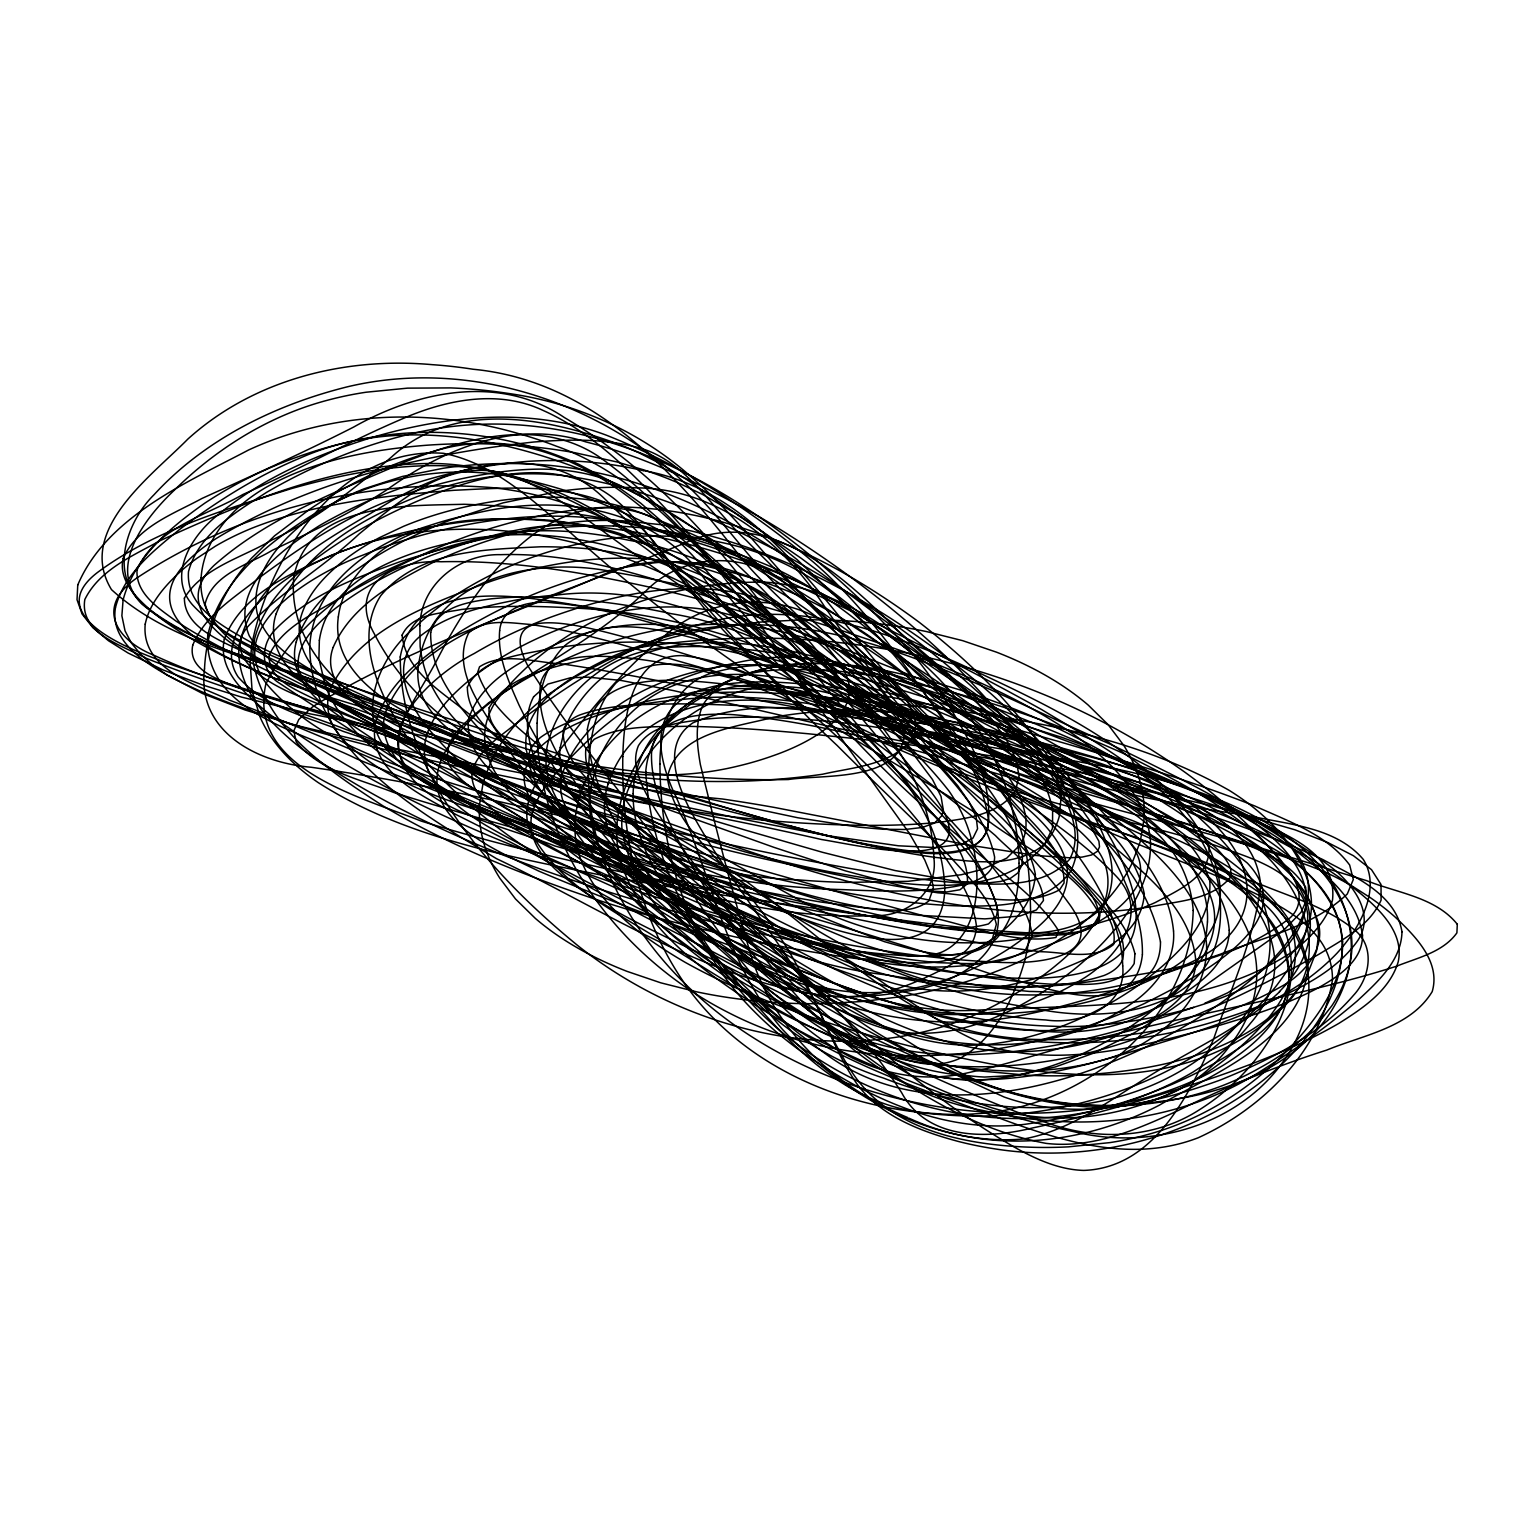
<?xml version="1.0" encoding="UTF-8"?>
<svg xmlns="http://www.w3.org/2000/svg" width="1534" height="1534" viewBox="0 0 1534 1534"><rect width="100%" height="100%" fill="white"/><g stroke="black" fill="none" stroke-linecap="round" stroke-linejoin="round"><path stroke-width="1.5" d="M1288.963 982.182C1284.61 1019.324 1253.834 1046.246 1223.864 1064.864A268.527 155.03 0 0 1 1191.745 1081.528C1148.908 1100.319 1102.352 1109.216 1055.852 1112.246A310.175 179.075 0 0 1 1009.199 1113.166C848.034 1109.887 676.398 1027.627 609.056 874.533A741.018 427.833 0 0 1 588.557 781.439C588.155 747.269 592.431 709.571 615.997 682.956C666.446 639.007 739.829 683.378 792.273 701.134C898.886 751.238 1007.167 797.872 1120.031 832.214C1176.29 853 1240.354 873.69 1274.639 926.689A262.64 151.636 0 0 1 1284.073 946.21L1288.157 961.492L1289.289 977.024M1294.485 1043.139C1253.585 1121.066 1156.463 1152.379 1073.877 1131.67C983.62 1112.744 896.815 1078.785 814.094 1038.422A805.695 465.166 0 0 1 763.184 1009.986C706.503 973.764 645.047 931.272 621.711 865.08A327.106 188.855 0 0 1 616.687 835.915C615.843 785.792 645.622 739.1 684.241 709.168C728.477 672.697 790.01 682.898 838.599 703.953C935.318 747.02 1034.395 784.238 1133.645 821.016C1201.16 849.414 1285.895 884.159 1306.009 962.489A328.64 189.737 0 0 1 1294.428 1043.139M1279.739 991.635C1241.466 1028.451 1191.573 1049.16 1147.259 1077.347C1108.123 1101.354 1069.965 1130.596 1023.734 1138.957C932.193 1146.953 843.221 1094.241 782.378 1029.295C723.262 961.454 710.53 868.915 672.717 789.722C603.782 630.512 853.057 691.029 926.919 703.953A436.749 252.151 0 0 1 968.683 715.879C1046.552 741.497 1117.519 783.951 1185.916 828.398C1234.391 865.061 1297.496 902.874 1308.214 967.705C1300.295 1040.071 1214.353 1072.995 1159.416 1105.132C1082.64 1145.054 988.951 1155.006 908.972 1118.19M550.668 692.908L576.631 675.995L605.911 661.02A336.598 194.319 0 0 1 721.555 627.023L759.752 622.133L798.696 619.947M1204.65 1003.351L1227.679 992.824L1257.822 973.879A252.611 145.845 0 0 0 1281.657 952.077C1361.809 866.288 1225.244 801.477 1162.389 769.838A2519.672 1454.731 0 0 0 1108.488 743.376C962.681 680.387 802.876 581.098 639.62 645.891A297.654 171.846 0 0 0 606.755 659.006C571.568 676.532 521.292 702.994 526.124 749.301C532.145 776.549 553.256 797.22 572.412 816.03C635.728 872.501 714.825 906.057 788.744 945.884C854.419 980.59 923.545 1011.731 997.829 1021.606A294.01 169.737 0 0 0 1054.203 1026.284C1142.101 1030.944 1380.696 984.579 1292.069 848.686A327.01 188.797 0 0 0 1274.16 826.462A313.991 181.28 0 0 0 1229.156 790.336C1099.59 716.819 946.19 709.36 801.208 695.017C749.091 690.722 696.014 689.936 644.759 701.843A274.759 158.635 0 0 0 608.365 711.853C559.584 726.138 485.818 765.965 548.098 817.756C597.781 861.552 648.671 904.101 699.696 946.382C766.06 998.653 842.204 1045.076 928.07 1053.321C1018.844 1060.684 1108.392 1035.718 1193.72 1007.397M611.088 538.396C560.965 544.628 512.356 561.502 468.79 587.004A385.648 222.641 0 0 0 415.158 627.138C373.088 661.039 350.155 730.203 404.094 764.852C446.432 797.565 497.131 816.548 545.356 838.676C656.015 889.586 760.634 960.418 884.639 974.684A567.561 327.682 0 0 0 943.448 982.393C996.697 986.151 1052.401 992.21 1104.096 975.471A45.809 26.442 0 0 0 1122.773 959.153C1128.545 928.262 1100.415 904.14 1083.541 881.762C1046.572 840.613 1007.339 801.419 973.707 757.355C932.672 705.678 895.779 649.994 846.557 605.451C797.335 560.178 730.989 537.073 664.586 536.133A217.809 125.75 0 0 0 611.069 538.338M613.389 525.989C540.754 524.206 468.56 539.661 399.722 561.808C355.677 577.839 309.331 594.885 275.852 629.055C260.972 643.34 260.013 668.191 276.657 681.345C382.234 751.392 489.499 821.572 605.029 874.322A765.293 441.83 0 0 0 705.372 910.544C798.294 937.351 893.938 956.717 990.676 961.895C1028.413 964.675 1113.128 962.393 1068.354 902.721C1021.299 837.775 957.35 787.345 908.665 723.645C856.509 659.773 809.684 584.435 731.104 550.246A201.088 116.105 0 0 0 658.776 529.978M643.34 470.574C748.63 488.924 810.508 582.613 873.517 658.815C915.74 707.212 963.755 750.03 1008.49 796.012C1029.391 821.956 1064.615 846.595 1064.059 882.951L1059.591 889.835C1022.43 909.144 977.657 895.472 938.003 892.807C883.335 884.85 829.223 873.594 775.379 861.322C622.612 827.766 473.028 776.971 336.004 700.808C304.921 682.898 269.102 667.232 249.256 635.805C229.026 586.582 283.579 548.252 319.513 525.587C383.251 488.56 455.675 466.739 529.134 461.274A238.364 137.619 0 0 1 643.283 470.65M788.591 825.465C832.444 837.027 876.566 848.973 921.876 852.981C945.155 854.668 979.574 855.071 987.8 827.574C994.914 773.596 960.38 724.451 933.19 680.732A834.477 481.772 0 0 0 909.221 649.841C787.786 516.574 611.261 392.09 421.831 431.438C367.182 443 314.834 464.323 266.609 492.337C235.795 512.203 198.557 533.813 188.49 571.664C185.652 609.42 227.377 628.537 254.855 644.548C315.103 674.596 378.86 696.877 441.869 720.328A2183.476 1260.622 0 0 0 513.238 744.776L612.334 775.571L773.059 821.208M523.688 753.271C592.949 773.539 667.424 783.49 738.372 765.984A236.715 136.679 0 0 0 772.925 755.783C808.744 743.415 872.769 711.776 840.594 664.74C811.965 622.842 769.109 593.37 737.796 553.563C670.473 467.218 589.133 380.202 473.086 369.253A279.61 161.434 0 0 0 432.281 364.67C345.131 356.808 253.551 379.512 187.762 439.165C151.502 476.115 75.626 530.706 111.483 589.612C176.678 649.093 271.192 660.119 350.231 694.193C436.27 724.355 521.713 758.87 612.162 773.539A383.327 221.318 0 0 0 666.983 779.771C718.89 783.165 771.199 781.726 822.684 774.21C854.285 766.904 896.642 765.063 914.82 734.057C919.863 706.752 894.648 686.139 878.33 667.865C856.298 646.044 832.521 626.064 810.834 603.897C770.164 562.863 735.917 515.673 692.141 477.707C640.982 431.725 575.768 402.828 507.773 393.356A296.426 171.137 0 0 0 450.593 387.91L407.584 388.14L366.089 392.225A225.364 130.102 0 0 0 328.276 400.029C269.907 415.215 217.195 448.024 174.397 490.113C145.692 517.265 105.673 567.772 142.298 604.358C192.996 646.773 260.569 659.275 320.779 682.879C385.974 705.851 450.459 730.951 516.594 751.161M627.444 835.915C713.885 865.924 803.241 887.783 893.881 900.324C925.405 904.331 957.197 907.131 988.97 905.75C1019.113 904.619 1052.266 897.179 1070.713 871.235C1088.891 833.096 1068.297 791.429 1048.988 758.103C1014.741 705.199 968.97 660.943 919.422 622.44C832.866 558.108 729.935 508.789 620.369 506.949C584.473 507.064 548.769 512.778 514.101 521.79A394.66 227.857 0 0 0 484.84 530.285C434.908 546.123 388.198 570.38 342.753 596.112C316.771 612.833 282.965 625.469 269.236 655.076C267.645 682.304 302.121 691.451 321.105 702.764C414.563 744.22 506.086 790.221 601.731 826.558M907.764 1117.577C835.378 1087.376 772.848 1029.391 750.203 952.748C731.814 890.545 715.803 827.574 700.367 764.584C696.954 744.91 694.634 723.626 703.013 704.854C729.532 662.4 790.221 669.61 833.346 670.646C933.727 681.115 1031.097 711.987 1122.888 753.194C1192.992 789.358 1275.732 827.478 1307.62 904.887A229.563 132.538 0 0 1 1279.433 991.539M836.03 1003.926C794.842 970.83 760.883 929.93 720.942 895.415C686.101 864.869 649.208 836.701 614.731 805.733C594.598 784.43 563.17 763.587 563.112 731.334A40.057 23.125 0 0 1 579.737 714.997C610.839 703.818 644.587 704.547 677.184 703.838C762.36 704.489 847.343 712.754 931.617 724.7C1059.246 746.77 1194.2 771.468 1300.199 850.871C1333.18 877.295 1359.565 920.055 1349.939 963.505A303.579 175.279 0 0 1 1331.8 1005.825L1318.109 1023.351A286.359 165.327 0 0 1 1298.723 1041.816L1289.787 1048.796A296.484 171.175 0 0 1 1259.356 1068.105C1162.369 1123.31 1042.353 1113.358 943.87 1067.702A517.418 298.727 0 0 1 836.164 1003.869M1123.713 745.313L1108.085 724.604L1088.258 705.122A336.598 194.319 0 0 0 996.467 652.161L962.758 640.694L926.881 631.663A336.598 194.319 0 0 0 798.696 619.966M613.389 526.009A227.876 131.56 0 0 1 658.795 529.939M1123.693 745.313A336.598 194.319 0 0 1 1144 819.309L1140.222 841.802L1131.785 863.853A336.598 194.319 0 0 1 1072.86 930.62L1046.917 947.533L1017.636 962.508A336.598 194.319 0 0 1 901.992 996.506L863.795 1001.395L824.851 1003.581A336.598 194.319 0 0 1 696.666 991.846L660.809 982.834L627.08 971.386A336.598 194.319 0 0 1 535.328 918.387L515.462 898.924L499.835 878.215A336.598 194.319 0 0 1 479.567 804.219L483.325 781.726L491.762 759.675A336.598 194.319 0 0 1 550.687 692.908M633.12 793.596C632.66 842.089 662.113 883.661 688.344 922.011C717.26 963.851 747.729 1005.652 788.112 1037.252C891.12 1119.916 1039.4 1144.172 1160.701 1088.546A292.706 168.989 0 0 0 1193.203 1071.959L1212.493 1059.323A293.205 169.277 0 0 0 1250.363 1023.408C1316.498 947.418 1233.93 870.852 1172.302 829.031A2059.683 1189.157 0 0 0 1142.581 807.651L1069.179 759.618A1304.667 753.252 0 0 0 1011.539 726.809C921.282 673.541 804.276 634.06 706.58 692.448A235.814 136.143 0 0 0 683.359 707.078L676.532 712.332A219.573 126.766 0 0 0 660.751 727.174C644.146 745.179 633.6 768.975 633.12 793.596M1342.576 941.703C1343.535 985.365 1314.427 1022.238 1285.665 1052.094C1248.235 1090.501 1201.141 1119.686 1149.369 1134.067A217.713 125.692 0 0 1 1109.983 1142.6L1068.373 1146.857A259.399 149.757 0 0 1 1025.556 1147.029C961.76 1144.287 888.934 1128.966 851.658 1071.652C822.742 1027.147 807.344 975.145 776.242 931.809A914.705 528.099 0 0 0 753.443 900.88C724.662 860.612 675.094 829.606 667.367 777.796C675.976 732.159 736.761 727.193 773.385 717.279A278.651 160.878 0 0 1 809.779 712.37C924.12 700.674 1033.935 742.916 1140.587 777.891C1188.505 795.379 1235.752 816.414 1276.978 846.845C1307.639 870.162 1339.93 900.822 1342.576 941.703M201.107 577.762C197.483 621.04 237.291 649.668 272.458 665.123C318.688 686.58 367.7 701.115 414.736 720.635C511.57 766.041 616.15 789.051 722.188 798.965A1036.198 598.241 0 0 1 774.804 807.517L966.305 844.64L1034.702 855.378L1069.14 857.774L1082.045 857.103L1091.614 854.975L1097.539 851.255L1099.514 846.826L1098.919 841.265L1090.981 827.171L1065.478 800.096L928.243 684.298L797.124 559.642L762.954 532.24L734.403 512.701L703.051 494.715L680.444 483.9A329.177 190.043 0 0 0 643.34 469.749L616.706 461.887L574.675 452.683A355.313 205.134 0 0 0 425.858 445.301C370.691 449.75 314.355 460.008 265.67 487.582A204.827 118.252 0 0 0 239.515 506.412C219.055 524.724 202.967 549.805 201.107 577.762M528.482 756.358C530.975 799.214 575.442 823.24 603.955 849.472C639.275 876.623 674.5 904.025 707.021 934.532C759.598 983.658 814.707 1032.861 882.05 1060.608C959.958 1095.18 1047.434 1076.868 1125.668 1053.551C1199.626 1030.139 1281.254 1011.328 1336.9 953.323A316.675 182.834 0 0 0 1352.835 933.017C1366.679 912.097 1378.011 882.817 1363.304 859.443C1335.711 826.903 1288.522 824.659 1249.616 815.858C1168.333 804.104 1087.644 787.402 1010.158 759.752C905.578 722.648 795.916 687.846 683.435 699.312A355.6 205.307 0 0 0 646.926 703.454C610.628 709.705 572.163 715.592 541.176 736.914A65.674 37.909 0 0 0 528.501 756.358M659.927 764.009C660.368 853.671 688.977 946.42 753.597 1010.791A539.316 311.364 0 0 0 803.471 1053.072C867.611 1098.056 944.982 1134.393 1025.345 1124.249C1109.044 1111.977 1194.411 1084.845 1261.408 1031.768C1339.374 963.966 1231.246 869.931 1180.106 831.524C1103.483 774.689 1017.751 730.721 928.128 698.353C858.407 676.398 781.746 651.317 709.053 673.886C672.122 687.251 659.869 728.458 659.927 764.009M1247.161 889.835C1247.391 947.993 1177.729 971.003 1131.44 982.911C1051.94 1002.22 966.152 999.228 890.219 967.398C803.164 932.116 732.178 868.225 648.633 826.404C547.734 779.636 428.657 739.887 374.449 634.06C345.706 583.284 397.574 559.335 441.159 561.751C516.536 559.968 591.299 573.908 664.51 590.475A772.081 445.761 0 0 1 721.306 605.585C815.072 633.465 903.986 674.883 995.815 708.171C1057.712 732.543 1120.242 757.144 1176.29 793.5C1209.386 816.05 1245.282 846.71 1247.161 889.835M489.154 707.768C487.198 725.294 503.325 737.413 515.347 747.307C537.859 763.874 562.671 776.952 587.33 789.952C646.466 819.942 705.947 850.162 758.697 890.755C816.318 934.072 869.471 984.675 934.187 1017.617C961.741 1031.404 992.824 1036.409 1023.236 1039.055C1112.227 1042.698 1205.59 1030.004 1283.785 985.116C1306.412 972.038 1327.677 945.443 1316.747 918.291C1307.812 892.079 1288.464 871.159 1271.513 849.97A791.333 456.864 0 0 0 1184.919 772.235C1017.406 652.909 798.6 611.05 598.202 655.363C561.08 667.213 510.4 670.857 489.154 707.768M1052.65 808.495L1052.497 828.379L1044.654 844.16C1013.801 869.567 970.945 861.207 934.379 857.295C892.098 851.121 850.411 841.61 808.936 831.543C707.864 805.964 606.735 780.365 507.275 749.014A1708.627 986.458 0 0 1 435.886 724.949C378.706 704.029 321.469 682.783 266.513 656.475C244.136 643.11 211.462 632.181 205.115 603.859C212.593 574.023 248.508 564.665 272.055 550.438C311.076 531.934 350.27 513.487 386.606 489.998C443.671 448.829 515.482 418.897 585.969 441.945C647.616 457.19 704.835 486.22 759.905 517.15C831.677 559.718 898.905 610.129 958.424 668.69C996.774 709.494 1038.767 752.542 1052.65 808.495M1150.04 836.394C1153.645 872.578 1135.141 906.095 1112.188 932.576A479.317 276.734 0 0 1 1075.507 968.318C1024.329 1009.276 958.616 1043.695 891.158 1030.445C795.034 1005.326 733.866 919.748 659.428 860.363C608.212 813.94 545.567 784.449 484.917 752.849C454.122 735.783 416.174 711.086 417.881 671.144C425.934 575.192 540.294 555.193 617.32 572.757C716.627 589.535 813.212 619.928 908.07 653.177C966.19 675.133 1023.849 699.964 1075.161 735.457C1109.293 760.289 1143.501 792.618 1150.04 836.394M204.521 668.901C196.62 731.871 257.444 762.782 311.095 767.249C432.435 784.583 552.163 811.486 670.128 844.659C755.303 867.937 839.942 893.152 925.175 916.22C968.031 924.465 1011.846 944.695 1055.967 937.466L1058.537 930.678C1033.571 891.101 990.274 866.748 956.852 834.745C867.65 762.36 794.228 673.541 720.002 586.506C650.531 503.746 550.399 415.292 433.508 451.399C398.552 460.794 365.38 475.981 334.086 494.044A519.911 300.165 0 0 0 309.485 509.403L274.567 535.807L251.94 557.801A392.627 226.687 0 0 0 233.82 580.868C216.352 606.831 205.92 637.588 204.521 668.901M467.371 687.079C467.429 721.268 503.056 740.999 525.663 761.343C560.14 787.479 596.4 811.122 631.452 836.471A1091.096 629.937 0 0 1 693.119 885.597C781.209 967.686 859.922 1070.502 981.376 1104.212C1057.29 1132.054 1144.172 1116.215 1210 1070.579C1254.39 1039.036 1313.392 985.442 1290.286 925.117C1255.272 872.942 1188.409 858.426 1133.358 836.471C1058 811.256 981.664 785.561 914.839 741.459C863.028 708.766 811.275 673.675 751.602 656.916A237.923 137.37 0 0 0 680.54 643.916C637.109 640.387 593.274 641.979 550.188 648.518C521.483 655.421 481.714 656.878 467.371 687.079M1173.529 931.004C1175.792 961.262 1155.294 987.34 1131.517 1003.581A215.604 124.484 0 0 1 1106.647 1018.576C985.71 1079.936 846.423 1022.775 739.292 958.366C681.729 922.643 627.348 882.127 571.204 844.294C528.827 813.039 457.611 762.839 495.271 702.188C556.593 620.388 665.142 580.523 765.255 582.191C838.887 587.139 899.633 634.462 952.729 681.537C1000.724 724.662 1052.861 763.031 1098.881 808.341C1131.766 842.799 1168.601 881.283 1173.529 931.004M1035.373 874.572C1032.133 921.838 981.913 946.056 945.96 967.513C931.291 975.24 916.22 982.297 900.477 987.589C779.061 1027.262 674.672 927.418 584.396 862.396C511.531 806.462 431.131 759.694 343.424 731.45C307.164 716.704 264.922 707.577 238.154 676.954C219.976 649.937 242.449 617.895 262.256 598.989A280.07 161.703 0 0 1 291 576.055C436.02 488.924 625.297 533.391 756.166 627.195C824.755 673.426 890.966 723.166 954.378 776.281C985.001 804.66 1027.703 830.297 1035.373 874.572M1061.26 795.763L1059.208 816.606A194.53 112.308 0 0 1 1053.225 831.677C1009.334 906.249 907.668 885.233 836.912 873.172A773.232 446.413 0 0 1 745.351 851.945C600.638 810.681 466.125 741.478 329.292 680.214C301.028 664.414 267.415 646.926 257.309 613.696C251.077 586.582 266.341 560.121 284.193 540.908A270.214 156.008 0 0 1 309.485 518.55L329.829 505.261A237.406 137.063 0 0 1 364.248 488.752L402.387 476.46L443.23 468.253A261.758 151.137 0 0 1 513.948 463.575C627.31 464.093 734.441 514.561 822.128 583.649C866.116 617.972 909.547 653.158 956.602 683.282C997.158 713.099 1051.921 741.44 1061.26 795.763M1206.587 944.982C1207.91 995.144 1166.549 1035.584 1122.869 1053.436C1048.604 1081.393 966.171 1071.729 890.564 1054.414A359.896 207.78 0 0 1 847.708 1041.682C787.479 1021.28 733.923 986.304 680.329 952.921C627.176 916.584 558.932 889.452 529.288 828.648C520.87 805.158 535.328 782.685 548.712 764.565C582.958 719.791 617.454 674.289 661.518 638.623C707.385 595.518 778.352 590.053 830.162 625.488C880.765 654.385 925.558 692.141 974.78 723.185C1028.068 758.352 1083.004 791.448 1131.996 832.617C1165.859 862.07 1202.848 897.543 1206.587 944.982M309.734 646.773C310.846 751.334 417.881 811.275 496.517 858.676C602.613 908.857 704.259 978.769 822.492 995.585A161.837 93.44 0 0 0 860.152 996.601L878.503 995.298A186.995 107.955 0 0 0 905.808 991.29C954.282 985.327 1019.228 951.138 991.904 892.347C970.696 838.024 926.824 797.028 883.967 759.311C819.865 705.333 756.013 649.917 706.407 581.769C654.884 505.645 557.264 493.488 473.872 513.679A273.934 158.155 0 0 0 428.734 525.779C373.165 542.691 312.84 583.15 309.734 646.773M537.13 723.128C534.982 847.094 621.021 958.29 728.458 1012.613C858.331 1079.437 1015.105 1062.64 1144.479 1003.504C1187.699 981.396 1306.45 925.002 1247.372 863.086C1223.307 843.163 1193.682 831.831 1165.188 819.865C1016.965 763.031 872.904 695.17 722.015 645.507C672.832 633.446 611.491 610.724 566.161 644.51C544.474 664.26 538.204 694.998 537.13 723.128M622.823 756.435C621.347 832.674 637.473 910.947 679.313 975.547C730.472 1055.411 821.994 1100.434 914.187 1111.747A281.374 162.451 0 0 0 972.46 1116.081C1067.319 1116.675 1163.29 1086.014 1237.056 1025.69A451.878 260.895 0 0 0 1276.767 985.288C1292.127 964.713 1307.984 941.071 1307.754 914.341C1301.369 870.545 1249.903 858.081 1214.66 845.176C1151.574 826.097 1086.877 812.924 1023.792 793.826C953.554 773.519 887.304 742.168 822.224 709.283C776.971 688.383 732.523 660.387 681.863 655.612C630.666 654.865 623.82 717.797 622.823 756.435M1160.49 941.934C1160.49 1006.285 1071.096 991.597 1029.276 991.443C942.528 983.236 856.835 962.547 776.223 929.393C702.169 898.617 631.912 858.599 554.944 835.052C483.804 809.703 403.365 795.82 346.128 742.897A174.953 101.014 0 0 1 336.234 731.009C327.854 719.465 325.802 704.24 329.407 690.568C358.131 629.208 429.137 604.415 488.406 582.191C589.67 546.583 711.987 544.512 797.546 617.627C865.406 675.842 943.851 718.756 1018.729 766.827C1079.035 810.642 1144.805 865.368 1160.49 941.934M976.468 926.21C973.074 980.552 892.596 958.251 858.12 958.788C786.348 949.431 715.477 933.727 645.718 914.609A902.606 521.119 0 0 1 597.09 899.806C522.998 874.974 449.75 845.905 382.56 805.618C329.503 771.084 267.319 730.165 253.513 663.896A216.831 125.194 0 0 1 254.606 638.969C266.59 592.354 308.641 562.077 347.048 537.437A545.874 315.16 0 0 1 382.829 517.341C458.704 479.145 569.728 439.012 634.405 518.818C669.438 558.012 695.937 604.243 733.942 641.001C783.414 691.987 840.268 735.227 888.685 787.306A1150.059 663.973 0 0 1 933.803 841.303C951.885 867.113 972.441 894.034 976.468 926.21M1019.036 863.354C1018.959 890.276 1014.933 920.151 995.01 940.054C963.927 966.267 919.345 951.348 884.6 941.723C747.595 890.64 616.419 823.298 473.124 789.837C401.16 767.748 322.044 745.562 269.888 687.731C216.888 628.384 316.062 572.489 363.079 555.059A395.523 228.355 0 0 1 446.739 528.942C514.35 513.391 586.084 510.151 653.12 529.882C727.001 549.498 799.502 576.88 864.141 618.183A579.162 334.374 0 0 1 932.116 672.065C983.467 721.958 1018.212 791.045 1019.036 863.354M587.369 729.283C589.171 794.439 631.356 850.047 666.849 901.724A1065.267 615.038 0 0 0 692.026 932.423C732.562 976.832 776.645 1018.518 825.465 1053.743C912.903 1118.938 1032.842 1096.657 1126.014 1056.101C1194.909 1027.32 1387.158 914.532 1273.086 830.373C1229.424 801.707 1178.937 785.945 1130.117 768.572A984.061 568.136 0 0 0 1078.824 752.676C975.892 724.01 870.775 703.377 765.14 687.615C714.786 686.848 600.446 655.306 587.369 729.283M933.938 858.292C938.156 892.635 906.115 917.044 873.881 915.645C782.896 919.23 692.007 896.335 608.039 862.837C493.43 811.62 395.906 730.011 283.119 675.133C248.566 654.328 163.083 614.635 213.935 565.509C268.891 516.632 339.704 490.592 406.184 461.427C466.048 437.957 539.316 417.574 597.742 455.905C669.361 506.067 720.865 579.43 790.183 632.775C857.353 691.431 930.179 763.395 933.938 858.292M137.005 570.188C135.74 594.042 159.402 608.768 176.237 621.251C209.027 642.804 244.596 659.601 279.744 676.858C418.552 743.587 558.951 807.478 703.492 860.919C757.144 879.902 811.294 898.598 867.573 908.109C887.956 909.739 911.349 914.494 928.856 900.918L933.343 888.071L931.08 875.339L924.791 860.056L909.413 833.384L755.38 618.375L708.44 557.417A1958.918 1130.98 0 0 0 665.814 508.809C629.937 470.67 591.836 432.166 543.304 410.537C498.569 389.272 447.103 399.549 403.5 418.341C348.966 441.543 297.04 470.401 242.89 494.485C206.304 515.577 154.704 528.099 137.005 570.188M1030.637 913.804L1028.777 940.284A525.395 303.349 0 0 1 1024.597 961.185C1013.686 998.442 995.528 1037.904 960.552 1058.057C918.252 1077.673 875.377 1045.421 839.827 1025.287C704.566 932.768 535.845 886.499 425.014 760.596A623.015 359.704 0 0 1 389.042 707.116C371.822 673.694 358.247 629.88 380.796 595.633C418.859 549.728 486.086 549.536 540.85 546.775A305.439 176.352 0 0 1 595.997 549.536L648.057 557.935A219.036 126.459 0 0 1 691.834 571.3C742.955 590.59 783.299 628.365 825.273 661.921C876.969 702.84 937.696 731.45 986.074 776.626C1027.435 810.105 1029.582 865.31 1030.637 913.804M645.737 771.717C654.117 909.451 752.178 1035.565 883.718 1078.153C988.529 1118.765 1118.516 1124.364 1210.326 1050.502A307.701 177.637 0 0 0 1244.534 1015.642C1256.998 998.692 1265.972 978.941 1268.963 958.021A338.515 195.432 0 0 0 1258.283 891.12C1212.569 807.44 1123.137 759.598 1040.148 719.791A620.254 358.112 0 0 0 957.484 689.149C889.682 668.786 815.474 651.336 745.984 674.001C702.073 689.437 649.745 720.251 645.737 771.717M1209.827 881.206C1212.186 926.153 1173.05 958.597 1140.855 983.639C1096.522 1015.029 1045.057 1037.617 990.83 1044.079C889.011 1055.124 807.325 982.374 729.206 928.703A813.519 469.692 0 0 0 687.021 901.934C599.487 851.274 500.947 812.521 433.202 734.23C410.364 709.456 387.776 665.181 418.629 637.492C445.55 614.904 481.177 606.908 514.849 600.254A266.034 153.592 0 0 1 556.804 595.019C651.701 583.284 740.922 625.028 820.767 671.317C898.656 712.064 982.776 738.621 1063.887 771.947C1117.097 797.872 1190.748 818.101 1209.827 881.206M402.1 635.134C406.031 675.593 450.9 696.455 477.86 721.651C531.435 761.458 585.279 800.997 635.651 844.87C730.126 930.735 842.051 1017.291 977.177 1010.197C1083.522 1003.811 1200.489 1012.728 1292.913 951.425A227.588 131.387 0 0 0 1311.551 934.762C1320.812 924.772 1329.153 913.286 1332.528 899.902C1338.07 846.327 1269.96 828.571 1231.975 811.313C1104.787 766.655 968.951 746.674 847.554 685.89C761.823 642.19 668.575 611.625 571.837 607.963C535.098 605.815 498.109 605.374 461.466 609.477C441.044 613.562 412.282 613.466 402.1 635.134M383.327 726.119C389.061 782.608 461.983 796.817 504.264 817.43C602.881 850.296 693.502 902.625 791.87 935.893A589.094 340.107 0 0 0 855.282 954.033A616.246 355.792 0 0 0 907.61 965.212C980.533 978.078 1181.18 1011.941 1126.953 873.191C1086.59 765.849 980.284 709.686 901.57 634.29C846.864 579.315 769.128 504.187 685.487 542.806C640.982 561.041 596.074 578.318 551.128 595.499C491.053 622.152 415.1 644.376 386.53 709.686A184.732 106.651 0 0 0 383.692 721.613L383.327 726.119M590.437 788.84C583.016 844.409 621.692 891.983 661.442 925.692C720.731 974.723 789.684 1010.081 858.695 1043.216C921.263 1071.192 983.198 1101.316 1048.221 1123.271C1097.366 1140.721 1153.894 1138.803 1198.668 1110.233C1256.135 1074.471 1309.384 1002.757 1285.569 932.442C1275.003 908.032 1251.955 893.095 1229.942 880.152C1149.675 835.647 1069.677 790.489 987.014 750.567C880.286 703.703 686.369 608.71 606.256 744.719A345.323 199.362 0 0 0 597.09 763.894L590.437 788.84M944.81 887.879C943.18 989.526 792.944 912.059 745.428 897.754C632.2 851.159 525.088 790.969 411.4 745.428A1120.204 646.734 0 0 0 374.238 731.296C303.828 705.18 230.848 686.676 160.437 660.54C127.725 648.383 42.032 615.076 97.39 572.546C154.359 530.208 224.079 509.902 290.904 488.752C356.943 470.152 427.219 457.631 495.386 471.647C609.113 496.709 695.727 580.446 777.719 657.702C847.075 721.095 940.342 784.277 944.81 887.879M1260.641 885.367C1254.582 938.501 1230.958 988.241 1213.835 1038.422C1189.502 1094.701 1154.067 1168.007 1083.675 1170.423C1060.071 1169.733 1038.134 1160.126 1017.732 1149.024C922.202 1094.643 842.166 1017.809 765.044 940.476C704.509 880.401 638.029 826.884 571.741 773.404C539.335 742.053 492.759 716.992 477.592 672.544L479.528 666.811C503.593 651.279 535.27 662.746 561.904 663.896C618.969 672.276 675.401 684.356 732.044 695.055C864.984 721.632 1000.264 739.311 1130.174 779.253C1181.391 798.198 1255.56 820.805 1260.641 885.367M977.005 880.516C977.081 907.783 968.74 940.687 941.224 952.346C914.59 961.665 886.153 951.905 860.536 943.698C734.518 893.958 616.572 825.829 490.727 775.533A1704.447 984.042 0 0 0 404.631 742.322C322.351 710.357 234.875 692.505 154.531 655.536C114.091 639.39 95.53 605.297 138.079 577.168C241.509 509.211 370.058 477.496 493.334 487.735A225.843 130.39 0 0 1 537.207 495.386C626.812 516.939 702.879 572.374 773.481 629.208C832.751 682.074 899.787 728.171 949.047 791.103A378.802 218.691 0 0 1 962.834 815.244C972.173 835.647 976.89 858.1 977.005 880.516M1362.499 935.126C1362.997 960.476 1338.683 976.238 1319.163 987.359C1285.415 1005.384 1248.657 1016.793 1212.09 1027.512C1141.104 1046.361 1064.903 1067.127 991.923 1047.013C921.551 1021.452 870.123 961.396 798.907 936.507C726.675 901.8 647.693 878.388 583.399 829.127C555.289 808.015 537.322 770.317 550.131 735.879A281.163 162.336 0 0 1 561.118 711.853C574.751 689.399 595.23 671.317 618.931 660.099A110.237 63.642 0 0 1 658.68 648.096C798.083 635.939 931.253 697.587 1061.969 737.375C1135.639 764.565 1209.54 793.711 1275.751 836.529A547.504 316.1 0 0 1 1295.137 850.066C1322.998 872.424 1357.13 897.237 1362.499 935.126M419.875 625.814L420.124 646.313A350.27 202.22 0 0 0 427.66 677.434C466.336 766.482 573.869 783.318 647.06 833.671C711.277 874.84 767.479 929.259 838.81 958.712C911.905 989.756 993.323 991.271 1071.269 984.234C1146.09 973.802 1228.849 966.171 1290.113 917.811C1307.697 901.647 1296.767 876.259 1280.813 863.527C1252.338 838.312 1217.804 821.457 1183.96 804.775C1052.631 748.956 922.893 689.648 793.596 629.323A1167.757 674.212 0 0 0 720.98 601.098C650.013 576.976 576.535 552.298 500.64 554.675C460.2 553.582 420.91 583.86 419.875 625.814M651.547 751.909C650.148 789.799 669.898 824.314 686.868 856.892C716.685 910.314 753.021 960.591 798.274 1002.047C871.159 1062.027 950.831 1125.668 1046.035 1143.367C1091.92 1148.755 1135.889 1130.098 1176.597 1111.268C1225.148 1087.395 1275.08 1066.398 1326.68 1050.119C1363.074 1035.009 1410.225 1027.818 1432.2 991.616C1441.02 961.626 1414.885 935.759 1395.039 916.968A349.349 201.702 0 0 0 1370.303 897.639L1352.336 886.192A296.1 170.945 0 0 0 1323.439 871.35C1226.548 832.387 1122.198 816.069 1023.811 781.362C928.281 754.383 832.713 723.089 733.29 714.671C704.336 712.946 655.478 714.23 651.547 751.909M468.445 719.695C465.109 759.771 505.779 783.797 533.659 804.679C579.699 835.627 628.978 861.724 673.043 895.626C763.357 967.264 844.199 1067.817 968.318 1075.717L974.358 1076.35A116.776 67.419 0 0 0 984.54 1077.06L1017.982 1075.238L1055.43 1066.916L1093.742 1053.11L1135.026 1032.42L1172.187 1008.816L1284.341 929.546L1301.1 912.251L1306.795 899.346L1305.626 887.208C1280.449 848.475 1229.156 840.498 1189.023 824.429C1119.398 802.493 1048.681 784.162 979.593 760.557C888.8 733.827 811.467 677.779 725.524 640.311C670.013 615.997 605.642 620.503 551.531 646.255C518.856 662.611 479.816 682.093 468.445 719.695M1193.203 910.448C1190.288 1022.085 1082.371 1108.373 975.49 1113.799A155.72 89.912 0 0 1 934.34 1113.511C836.279 1108.564 773.596 1025.69 715.994 956.832C659.467 895.166 588.366 848.513 534.982 783.74A1099.034 634.52 0 0 1 508.559 750.011C489.173 716.857 448.733 673.349 468.695 632.909C485.185 618.183 509.672 622.881 529.767 624.415C559.872 628.595 589.382 636.016 618.72 643.82C739.829 679.313 861.782 711.91 982.7 748.055C1062.544 777.738 1185.207 807.248 1193.203 910.448M1220.47 908.761C1223.001 1010.484 1110.117 1025.326 1032.823 1007.991C920.093 991.463 816.356 942.029 716.972 888.627C663.551 861.303 606.582 842.204 549.997 822.723C514.868 807.824 471.379 798.562 449.002 764.948C440.469 737.24 470.363 718.909 488.1 703.262C540.351 665.411 599.123 636.552 645.756 591.146C678.086 558.127 728.362 551.818 768.994 572.738C861.552 614.75 952.672 660.349 1041.644 709.571C1110.731 751.315 1194.852 795.226 1217.267 879.385A386.913 223.37 0 0 1 1220.45 908.761M1457.3 924.254L1456.897 932.883C1442.938 952.307 1417.589 957.734 1396.554 966.209C1367.484 975.566 1337.897 983.16 1308.214 990.35C1228.12 1009.525 1147.183 1025.191 1067.511 1046.226C1035.757 1054.625 1004.521 1065.133 972.307 1071.767C847.516 1102.467 758.39 991.079 696.8 900.266C645.661 818.159 579.085 746.943 527.562 665.296C488.464 589.67 615.671 637.051 644.203 641.826C772.542 679.102 897.524 726.809 1024.079 769.531C1137.461 809.089 1251.821 845.79 1366.717 880.689C1397.282 892.999 1435.671 897.198 1457.3 924.254M1401.98 931.828C1401.29 961.032 1377.206 982.278 1357.417 1000.801C1327.888 1026.035 1296.249 1048.853 1263.345 1069.505C1191.918 1116.253 1103.387 1130.52 1019.803 1117.27A284.097 164.023 0 0 1 982.22 1110.328C860.344 1088.143 781.899 984.675 713.713 890.564C693.042 861.648 670.377 834.074 651.739 803.758C642.171 786.597 630.091 765.658 638.412 745.697C651.451 724.681 679.524 722.974 701.594 719.465C738.161 715.764 775.034 717.107 811.62 719.849A571.032 329.695 0 0 1 839.635 722.495A564.339 325.822 0 0 1 895.089 730.222C990.791 747.806 1083.924 776.913 1177.019 804.698C1226.471 820.709 1275.847 837.506 1322.96 859.615C1353.467 876.298 1395.633 893.306 1401.98 931.828M1342.077 949.527C1341.502 974.704 1331.665 998.749 1318.703 1019.995A430.268 248.412 0 0 1 1278.551 1067.281C1201.889 1136.368 1092.841 1165.341 991.539 1148.333A242.276 139.882 0 0 1 958.424 1141.469C920.937 1131.44 881.417 1116.618 857.314 1084.48C831.658 1047.664 820.422 1002.795 793.251 966.708C759.982 914.954 720.961 866.863 691.623 812.637C677.28 786.06 661.116 743.415 693.061 722.782C755.514 695.976 826.442 711.469 891.599 718.296A652.238 376.559 0 0 1 943.448 727.653C1044.558 747.365 1138.305 791.237 1233.183 829.664C1284.399 849.644 1344.839 886.825 1342.077 949.527M374.967 724.297C368.467 772.752 421.582 794.689 456.02 814.573C524.321 848.494 591.338 884.984 659.658 918.866C786.731 975.892 947.303 1064.289 1081.815 979.478C1115.812 959.133 1151.766 913.976 1116.81 876.873C1060.262 816.682 981.204 782.858 925.961 720.635C849.836 642.42 762.302 542.825 640.311 564.857C576.285 574.004 514.887 598.164 459.855 631.835C425.244 655.056 386.971 682.17 374.967 724.297M1122.715 965.941C1126.665 1007.57 1080.511 1024.98 1045.92 1019.976C974.531 1016.007 905.789 993.399 838.772 969.948A1150.884 664.452 0 0 1 760.538 938.808C615 879.596 495.329 773.539 352.187 709.82C332.399 699.677 307.318 692.275 298.516 669.553C294.739 644.74 315.486 625.814 332.264 610.858C361.966 587.254 396.002 569.862 430.958 555.5C491.513 533.544 560.466 511.992 623.801 534.963C639.889 542.307 653.081 554.407 667.079 564.915C725.946 610.417 787.421 652.659 852.099 689.514C936.449 737.816 1029.372 782.57 1085.075 865.866A648.901 374.641 0 0 1 1104.595 899.883C1114.355 920.592 1122.255 942.816 1122.715 965.941M239.055 645.296C235.411 689.648 270.943 724.393 302.85 749.723C426.97 837.737 574.675 884.734 720.117 924.216C784.909 939.863 850.603 953.573 917.39 956.315C942.816 955.298 971.751 957.331 992.249 939.46L996.352 924.35C989.986 896.623 967.436 876.489 949.354 855.876C912.788 818.274 874.188 782.723 837.2 745.524C754.383 668.441 686.005 577.436 604.818 498.991C544.532 439.529 455.809 464.093 390.997 501.139C332.782 537.053 256.005 572.604 239.055 645.296M499.662 630.685C497.38 656.936 508.713 681.921 519.163 705.333C546.583 761.669 583.246 813.308 625.182 859.749C723.147 969.22 873.364 1046.361 1022.641 1015.163C1090.31 1002.028 1154.642 976.544 1219.683 954.436C1263.23 937.216 1312.529 927.303 1347.312 893.938L1353.295 879.538L1349.671 865.042C1326.718 834.304 1288.502 821.38 1254.889 806.021C1194.43 782.129 1132.169 763.242 1069.888 744.776C945.807 708.881 821.227 674.692 697.855 636.361C650.301 622.746 602.67 607.311 553.18 602.862C532.471 600.369 501.906 604.875 499.662 630.685M575.231 817.718L574.924 822.607A282.179 162.911 0 0 0 579.507 855.991C596.994 905.022 641.883 936.91 685.008 962.24C746.617 996.64 813.749 1019.803 881.532 1038.652A972.019 561.195 0 0 0 959.901 1057.655C1055.833 1078.498 1165.821 1090.271 1251.821 1032.516A252.899 146.018 0 0 0 1275.579 1013.821C1341.79 961.952 1299.528 874.054 1242.061 835.896C1158.975 773.462 1055.986 746.598 956.066 724.738C869.26 711.853 781.765 677.299 693.138 692.256C634.846 706.695 582.632 756.703 575.231 817.718M585.815 749.244C582.575 785.35 619.237 809.051 640.503 833.23C685.506 874.859 733.252 913.363 778.831 954.359C825.139 995.393 868.493 1040.416 901.724 1092.822C927.418 1140.433 987.474 1139.187 1033.149 1127.816C1095.199 1114.834 1156.099 1096.676 1216.251 1076.753C1258.398 1062.046 1300.295 1045.766 1338.99 1023.293C1363.017 1008.145 1389.651 990.465 1398.222 961.78C1403.61 936.449 1385.298 915.434 1367.868 899.825C1340.524 875.665 1308.828 857.027 1276.787 839.827A569.593 328.851 0 0 0 1202.848 807.402C1076.101 761.823 941.128 747.403 807.919 733.731C767.134 729.992 726.253 726.848 685.276 726.311C654.73 727.039 622.152 724.757 594.176 739.311L585.815 749.244M400.24 656.974C400.547 774.9 491.839 875.3 577.839 945.634C698.143 1041.337 877.218 1078.306 1013.475 994.818A382.369 220.762 0 0 0 1057.175 964.368C1088.929 938.616 1126.052 891.848 1098.095 850.776C1059.208 801.803 997.023 780.94 942.547 754.536C843.604 716.589 757.873 649.419 654.826 621.615A479.394 276.772 0 0 0 607.713 609.88C544.896 602.363 417.421 564.991 400.24 656.974M560.217 747.652C554.848 789.531 590.667 820.422 620.771 843.048C682.515 886.441 744.239 930.122 809.3 968.453C931.387 1044.75 1085.19 1063.541 1221.946 1019.19A391.975 226.303 0 0 0 1259.395 1006.055C1295.08 990.887 1333.276 974.052 1356.861 941.857C1377.264 913.631 1351.071 881.494 1328.156 864.888C1257.113 812.368 1173.011 781.765 1091.23 750.279C1000.168 716.34 909.624 679.926 815.014 656.897C735.745 635.747 630.934 628.154 577.858 704.336A258.268 149.105 0 0 0 564.416 730.165L560.217 747.652M1318.569 934.685L1316.575 950.792L1307.236 974.799A258.843 149.45 0 0 1 1290.919 997.752C1235.215 1057.118 1148.966 1071.748 1071.231 1075.564A317.174 183.121 0 0 1 1026.764 1075.181L980.073 1070.943L934.935 1063.081A365.725 211.155 0 0 1 865.464 1042.947C799.904 1020.877 747.231 974.742 697.28 928.664C653.695 885.041 588.097 859.347 562.69 800.173A147.111 84.926 0 0 1 562.173 773.961C587.081 707.864 661.883 674.135 727.902 665.449C803.413 659.236 873.191 695.132 941.013 722.821A860.497 496.805 0 0 0 982.585 739.004C1057.425 766.444 1135.294 786.06 1207.392 820.632C1253.604 844.735 1315.846 875.243 1318.569 934.685M1195.753 960.111C1196.06 994.492 1163.002 1015.029 1135.122 1027.224C1101.949 1041.471 1066.13 1049.294 1030.119 1051.365A152.901 88.263 0 0 1 985.691 1049.927C849.587 1029.237 748.496 924.523 624.53 872.827A1126.359 650.301 0 0 0 575.749 850.833C526.622 829.3 474.466 813.691 428.83 784.909C356.521 745.313 427.449 677.357 474.179 653.542A440.929 254.567 0 0 1 550.227 617.377C626.294 589.823 716.781 571.3 791.467 612.718C836.739 637.128 872.194 675.113 910.736 708.382A672.467 388.236 0 0 0 945.327 735.668C1000.36 775.207 1061.739 805.254 1114.834 847.593C1149.675 877.256 1191.074 911.407 1195.753 960.111M338.324 616.917C331.229 667.539 380.374 700.213 419.894 719.504C480.065 748.726 543.515 770.452 604.281 798.428C671.489 827.037 734.287 864.409 798.236 899.365C864.927 935.51 942.547 950.275 1017.751 939.249C1064.922 933.132 1111.786 922.03 1155.313 902.51C1177.019 890.832 1210.844 876.739 1208.984 847.267C1201.601 824.583 1178.591 812.483 1159.857 800.192C1130.999 783.165 1100.664 768.879 1071.039 753.29C957.216 693.943 864.869 596.285 739.081 559.546A537.111 310.098 0 0 0 628.135 530.841C536.325 518.434 399.013 493.871 345.284 592.623A235.737 136.104 0 0 0 338.324 616.917M472.184 771.046C469.346 793.5 491.129 808.36 506.872 820.153C532.701 837.813 560.735 851.811 587.944 867.189C661.518 908.607 729.801 961.645 811.467 986.841A386.76 223.293 0 0 0 854.764 998.922C926.114 1015.393 1001.108 1019.937 1073.167 1005.249A264.864 152.921 0 0 0 1108.909 996.045C1149.177 982.489 1194.507 964.196 1214.41 923.813C1231.188 883.91 1209.463 840.613 1184.555 809.453A467.544 269.946 0 0 0 1152.245 775.59C1095.909 726.541 1027.09 695.305 959.996 663.992C889.413 632.928 812.253 605.489 734 617.032C652.295 629.669 580.887 675.535 515.692 723.914C499.298 737.24 478.723 749.742 472.184 771.046M123.084 599.986L121.876 615.767L125.04 630.838L131.234 642.823L140.476 654.155L152.499 664.874L167.033 674.998L202.565 693.541L244.941 709.935L292.016 724.393L391.726 748.132L567.848 782.014L744.297 819.52L827.037 835.589L898.387 845.79L935.663 847.612L961.914 844.256L973.016 838.043L977.561 828.763L976.103 816.759L969.277 802.282L957.695 785.676L941.953 767.211L900.439 725.889L849.587 680.712L713.463 566.449L640.656 503.133L608.787 480.391L578.778 464.323A273.282 157.772 0 0 0 542.883 450.325C486.105 431.763 424.822 427.257 366.032 438.264C308.756 449.136 253.532 471.015 204.827 503.133C170.293 527.504 134.263 557.36 123.084 599.986M293.723 577.685C287.472 651.202 353.529 705.141 415.196 730.644C510.343 769.704 608.557 800.921 705.122 836.279C847.65 886.46 999.459 930.371 1151.861 906.594C1178.879 900.88 1211.189 900.074 1230.172 877.64L1230.958 869.26C1221.045 844.544 1194.296 832.732 1173.452 818.715C1144.498 801.937 1114.604 786.884 1084.768 771.717C1034.338 746.118 983.428 720.539 938.099 686.369C878.675 640.445 824.487 584.703 751.986 559.201C660.464 523.343 561.923 507.505 463.977 504.283C405.11 505.894 307.548 501.963 293.723 577.685M1134.93 953.803L1134.182 963.582C1117.749 990.791 1079.092 983.121 1052.075 984.234C1002.699 981.434 953.86 972.824 905.578 962.412C792.311 939.057 684.03 894.667 586.467 832.636C496.594 773.75 396.271 735.342 297.193 695.439C271.441 685.295 219.036 657.261 249.275 625.047C282.486 590.858 324.383 566.564 359.148 533.966C397.479 502.826 441.466 463.134 494.83 471.475C534.925 479.758 567.848 506.028 600.408 529.268C685.276 592.258 775.648 647.252 862.683 707.078A3707.87 2140.716 0 0 1 949.949 769.493C992.114 800.997 1033.705 833.461 1072.304 869.299C1096.522 894.169 1126.282 918.693 1134.93 953.803M1229.233 930.198C1229.002 960.802 1202.714 982.22 1178.611 996.544A217.291 125.443 0 0 1 1150.116 1010.561C1013.207 1066.072 871.063 993.112 741.708 949.987C673.771 924.465 605.585 899.518 538.798 871.101C495.156 849.778 411.898 816.836 444.227 753.405C474.907 702.304 530.841 673.33 584.128 651.087C635.306 631.663 690.626 620.119 745.524 625.776C824.774 634.021 895.051 674.692 963.601 712.236C1023.12 744.68 1084.73 774.056 1139.685 814.132C1177.556 844.045 1224.535 878.177 1229.233 930.198M319.36 640.292L318.899 658.489L325.323 685.851A297.481 171.75 0 0 0 339.397 712.217C369.79 754.881 418.475 778.716 464.629 800.46C536.555 831.831 608.269 863.642 680.214 894.974C786.865 941.512 905.904 992.038 1023.293 953.228A279.878 161.588 0 0 0 1066.494 937.983C1093.531 925.366 1123.617 911.158 1138.305 883.661C1150.155 849.951 1114.183 825.388 1090.54 808.725C1012.306 759.004 923.775 727.308 848.149 673.138C737.758 591.204 603.955 511.589 460.756 540.812A229.065 132.25 0 0 0 423.806 549.747C379.397 563.323 326.895 589.133 319.36 640.292M430.671 632.622C430.019 685.545 476.288 724.086 508.655 760.749A1296.23 748.381 0 0 0 544.896 794.861C630.992 866.327 722.361 931.215 804.775 1007.167C853.383 1046.418 911.407 1080.952 975.892 1080.089C1047.454 1077.328 1115.697 1044.136 1168.563 996.889C1325.472 855.416 1038.039 793.174 954.608 745.39C860.9 699.792 776.722 630.742 671.01 613.638A487.697 281.566 0 0 0 614.54 603.571C573.697 598.126 532.221 594.693 491.11 598.835C468.541 601.903 437.228 606.524 430.671 632.622M1022.545 856.145L1021.778 865.502L1017.771 873.019L1010.216 878.483L1000.59 881.475L988.26 882.875L956.583 881.417L895.051 870.545L822.531 852.31L745.505 830.162L502.673 757.202L397.076 723.319A2099.413 1212.09 0 0 1 332.188 700.348C269.14 673.771 83.948 624.702 216.179 538.511C311.766 480.525 423.518 454.026 533.736 442.022C567.062 439.395 601.136 438.456 633.83 446.49C684.893 457.592 710.779 507.773 746.387 540.486C795.513 590.475 848.072 636.993 897.141 687.079C943.18 738.947 1003.083 787.191 1022.545 856.145M1332.452 979.9C1321.311 1051.135 1261.734 1108.89 1198.15 1137.787C1112.725 1170.672 1024.405 1125.803 944.35 1097.845C882.338 1074.663 819.52 1049.927 767 1008.605C708.593 959.018 634.117 909.374 621.922 828.283A268.603 155.068 0 0 1 627.559 791.026C649.323 738.027 700.233 698.104 756.3 687.5C860.421 676.916 945.653 751.334 1033.015 795.858A802.186 463.134 0 0 0 1060.358 809.914C1116.081 837.506 1174.967 857.832 1231.975 882.472C1273.105 902.184 1333.027 925.52 1332.452 979.9M988.49 819.808C988.605 855.799 940.802 853.901 915.568 851.504C853.326 844.774 792.944 827.114 733.022 809.703C639.736 781.573 547.715 749.493 454.678 720.558C406.855 705.448 359.109 689.917 312.188 672.16C270.08 654.922 224.386 639.122 192.632 604.971C166.554 575.614 191.846 535.155 217.598 515.194C261.739 478.378 315.448 455.176 369.867 438.13C446.183 415.388 530.649 406.529 606.62 435.292C682.342 465.147 751.564 510.554 813.921 562.556A730.261 421.601 0 0 1 832.655 579.89C861.264 607.675 885.674 639.371 909.144 671.489C940.112 717.644 980.533 762.992 988.49 819.808M1144.326 893.919C1141.066 939.613 1089.945 957.561 1053.705 972.441C998.385 992.268 936.373 999.056 880.075 979.037C796.74 947.859 724.029 893.306 638.662 866.537C558.108 838.312 474.984 818.447 393.72 792.464C360.049 779.31 320.031 771.276 296.235 741.862L293.819 730.913L298.785 719.484L311.843 707.5A168.663 97.371 0 0 1 318.458 703.128C406.893 650.052 505.357 617.397 599.526 576.381C634.731 559.622 674.998 557.743 712.37 567.733A327.835 189.276 0 0 1 780.864 588.347C872.635 623.264 941.416 695.861 1017.406 754.958C1063.254 795.916 1130.328 829.185 1144.326 893.919M1207.469 921.972L1206.779 929.93A284.001 163.965 0 0 1 1200.623 953.707C1176.846 1016.965 1102.102 1037.521 1040.589 1030.906C950.965 1024.501 864.198 996.889 781.592 962.681C697.452 924.676 613.159 886.901 529.057 848.82C491.82 828.974 449.194 809.492 428.35 770.624C412.013 730.625 449.52 695.055 478.397 673.023A357.249 206.246 0 0 1 532.912 640.541C600.638 608.231 682.036 593.255 753.347 622.938C810.355 645.546 861.59 680.271 918.578 703.032C979.612 729.628 1042.717 752.178 1100.396 785.868C1143.098 811.869 1188.601 844.199 1204.248 894.149A260.531 150.409 0 0 1 1207.469 921.972M224.328 639.122C217.445 671.144 246.399 694.653 267.971 713.061C401.793 812.08 561.636 868.148 719.158 917.255C790.796 937.485 863.45 955.586 937.734 962.681C966.995 963.352 999.094 967.283 1025.057 950.773L1032.114 935.893C1029.544 908.818 1008.663 888.167 992.939 867.554C967.302 837.353 939.613 808.993 913.286 779.425C837.238 691.489 765.926 589.804 652.602 547.235C619.18 533.276 583.86 523.362 547.696 520.103C474.313 514.58 400.316 528.77 331.9 555.04C290.846 573.428 241.547 593.984 224.328 639.122M207.742 635.344C202.987 712.428 303.003 731.833 356.482 758.755C512.222 823.164 672.832 885.559 843.681 889.624C880.478 891.292 917.696 892.673 954.206 886.633C970.466 883.661 994.32 877.563 994.626 857.122C983.888 804.986 937.753 768.764 906.479 728.286A1657.18 956.775 0 0 0 873.076 693.636C773.577 595.556 656.034 506.738 516.574 477.783C449.328 463.326 377.939 476.671 318.804 511.129C271.46 539.949 220.589 578.395 207.742 635.344M115.453 607.732C109.911 640.867 143.506 661.691 168.203 675.65C213.034 699.504 261.72 714.806 310.079 729.685C477.822 778.006 651.509 800.499 821.457 839.501C869.241 847.247 1001.568 879.711 926.824 786.29C851.006 698.162 786.654 597.397 692.524 527.217A493.334 284.825 0 0 0 632.775 492.05A534.676 308.698 0 0 0 586.103 471.437C496.134 435.637 391.573 417.363 299.955 458.129C256.562 476.134 216.582 501.541 179.19 529.767C153.381 550.898 123.966 573.831 115.453 607.732M251.864 644.376L250.138 662.151L252.132 691.144L260.281 717.529A281.7 162.642 0 0 0 318.286 782.647C403.883 837.296 505.952 856.068 604.013 875.646C699.351 892.654 795.321 905.769 891.254 918.828C936.123 924.638 981.07 930.371 1026.284 932.749C1049.946 931.617 1079.227 938.808 1098.708 922.049L1099.897 915.261C1077.712 871.274 1027.358 850.104 989.392 821.668C929.163 783.299 867.17 747.806 806.692 709.858C722.744 658.316 643.973 598.701 570.706 532.912C532.739 500.659 494.063 463.326 443.499 453.316C340.778 445.704 269.601 554.924 251.864 644.376M299.513 622.631C294.643 673.637 351.516 698.929 388.006 720.942C439.74 748.113 492.778 773.021 542.518 803.854A1074.337 620.273 0 0 1 586.352 832.387C650.953 875.972 705.295 934.283 775.475 969.507C841.054 1005.211 921.742 997.119 985.748 962.144A293.608 169.507 0 0 0 1024.098 937.83C1150.634 847.343 966.478 771.468 902.184 726.157A818.005 472.261 0 0 1 870.928 704.317C806.309 658.7 758.179 594.655 697.126 545.049C626.543 487.486 527.408 488.867 443.863 512.337A277.635 160.303 0 0 0 403.5 526.354L379.627 537.571A276.503 159.632 0 0 0 349.138 556.478C327.01 573.102 305.151 594.463 299.513 622.631M904.408 736.147C897.639 782.072 821.591 774.363 788.284 779.54C702.534 781.113 616.879 771.334 532.739 755.322C458.973 742.475 389.137 715.055 320.587 685.871C262.046 660.521 197.004 646.466 145.845 606.678C108.3 577.762 124.963 523.324 154.129 494.638C204.827 439.376 274.931 404.899 346.991 386.913C470.555 357.211 605.105 402.943 693.751 491.8C717.663 515.482 737.547 542.748 760.001 567.733C786.041 596.63 815.168 622.497 842.799 649.841C866.384 675.554 897.505 700.156 904.408 736.147M531.263 817.545C527.715 848.264 554.867 870.583 577.033 886.94C609.362 909.566 644.989 926.843 680.367 944.062C753.213 978.308 824.103 1016.601 897.697 1049.275C1000.015 1096.062 1153.472 1156.099 1233.815 1040.359A317.346 183.217 0 0 0 1247.276 1016.812L1250.498 1008.835A300.338 173.4 0 0 0 1256.749 971.156C1256.135 945.653 1245.55 921.34 1230.421 901.129A337.058 194.588 0 0 0 1201.736 870.583C1167.163 841.054 1126.09 820.748 1086.456 799.041C1037.003 773.75 991.731 741.497 945.577 710.817C885.041 668.23 808.13 645.641 734.997 663.11A216.256 124.848 0 0 0 699.888 672.391C653.043 687.29 612.028 716.282 577.455 750.701C558.625 769.953 536.958 790.106 531.263 817.545M145.212 624.146C140.955 669.898 197.311 684.701 229.908 700.348C356.041 747.326 476.173 809.511 604.53 850.641A988.088 570.456 0 0 0 703.224 878.215L759.503 890.679A1152.743 665.526 0 0 0 820.268 901.934L919.115 915.319L984.866 918.885L1019.957 916.028L1036.447 909.911L1043.446 900.496C1041.739 871.849 1013.706 854.476 995.47 835.627C955.97 802.033 914.034 771.449 872.616 740.289C804.679 688.44 734.441 637.837 678.431 572.661C657.549 547.331 638.853 517.667 607.924 503.497C559.488 483.383 505.376 487.87 454.198 490.286C385.667 495.635 315.927 502.673 251.576 528.348A263.234 151.981 0 0 0 215.489 546.142L196.985 558.261A287.836 166.171 0 0 0 176.659 575.039C162.642 588.596 149.277 604.588 145.212 624.146M296.215 641.998C288.239 670.952 309.465 695.439 331.555 710.683C390.748 753.117 454.141 789.837 520.735 819.386C640.272 871.58 768.515 899.806 896.757 920.822C941.435 927.706 986.362 933.803 1031.596 935.261C1053.072 934.34 1078.191 938.041 1096.254 923.909L1099.226 917.543C1098.612 896.815 1080.415 882.357 1067.856 867.822C1043.005 843.067 1016.256 820.326 990.159 796.932C925.079 742.398 871.753 675.957 824.199 606.007C782.474 541.579 716.014 488.138 635.977 487.85C620.158 486.93 604.3 487.179 588.5 488.272A253.762 146.497 0 0 0 558.165 491.494L503.075 502.864L449.481 520.429A432.991 249.984 0 0 0 377.575 555.596C344.383 576.995 308.66 602.613 296.215 641.998M1142.389 954.742C1134.144 1029.161 1033.053 981.357 990.485 973.822C847.036 925.155 700.693 886.288 554.79 845.943C503.957 824.793 370.327 800.882 403.902 718.621C413.912 698.852 426.164 680.329 436.576 660.771C478.685 578.778 555.73 470.056 660.521 520.87C719.772 544.167 775.514 575.461 828.839 610.053C900.477 659.141 977.369 702.054 1040.723 762.168A707.577 408.504 0 0 1 1074.931 799.54L1102.773 839.232A856.183 494.312 0 0 1 1122.121 875.569C1133.185 900.477 1143.003 927.092 1142.389 954.742M77.755 584.972L77.026 599.736L82.107 614.022L92.865 627.713L108.473 640.733L128.07 653.005L162.968 669.898L201.874 684.72L241.816 697.184L310.462 713.924L504.609 751.564L691.374 795.187L797.795 817.756L858.024 827.075L883.411 829.28L904.983 829.491L922.241 827.478L934.685 822.972L941.799 815.724L943.333 810.163L941.013 796.357L932.499 779.54L910.544 750.318L881.034 718.411L847.803 686.273L732.082 583.131A1127.969 651.221 0 0 1 713.214 564.57C668.613 516.229 619.64 468.464 556.267 446.145A317.596 183.351 0 0 0 518.952 433.719C430.421 407.891 332.82 411.074 248.527 450.018C186.573 482.711 106.824 516.613 77.755 584.972M123.142 558.491C118.003 580.945 137.581 598.874 152.825 612.181C177.56 632.296 205.748 647.655 234.434 661.327A531.684 306.973 0 0 0 270.406 676.82L319.436 694.154L489.806 745.735L773.73 847.267L845.349 870.852L904.523 886.71L928.012 890.851L946.708 891.983L960.016 889.739L967.417 883.757C969.315 843.93 927.303 812.349 906.613 781.65C865.061 733.348 822.454 685.871 784.488 634.616C723.971 551.013 654.615 470.305 564.55 417.651C499.777 373.778 417.516 390.863 353.683 427.046C303.885 452.434 252.899 475.329 202.009 498.435C173.495 513.967 137.101 526.622 123.142 558.491M184.387 598.145C184.425 633.81 236.811 645.488 261.528 661.096C357.978 702.994 453.489 747.978 554.004 779.502C652.89 810.048 756.435 823.451 859.73 825.311C887.649 825.599 915.645 824.985 943.391 821.725C969.315 818.121 999.363 813.94 1015.508 790.854L1019.055 775.916L1015.815 758.812L1006.496 739.848L991.846 719.331L972.594 697.587L949.45 674.902L894.456 627.943L801.074 558.203L686.484 479.413L660.79 463.882L638.374 452.53A285.746 164.982 0 0 0 617.301 443.767C545.452 417.344 454.026 399.933 391.592 456.959C354.488 488.272 316.656 519.527 272.132 539.872C242.545 557.686 203.14 567.101 184.387 598.145M265.823 684.202C247.012 769.033 362.944 797.546 420.987 821.016C570.36 867.228 725.256 891.561 878.004 923.564C931.982 934.148 985.94 945.347 1040.608 951.713C1064.27 952.058 1093.646 960.917 1113.626 944.445C1119.398 911.618 1078.21 886.71 1060.109 864.121C1010.427 817.143 957.599 773.577 909.432 724.988C831.773 643.11 744.412 559.316 628.288 540.16C592.488 532.528 555.672 528.636 519.106 531.934C421.505 544.302 310.309 590.648 265.823 684.202M192.709 645.315C187.627 670.281 218.978 679.658 236.792 687.002C268.661 698.277 301.642 705.87 333.99 715.553C492.356 761.689 628.269 874.744 798.658 879.883A478.359 276.178 0 0 0 846.519 882.414L908.128 881.321L961.262 874.744L982.623 869.279L1006.764 858.12L1021.145 843.815C1031.423 824.602 1023.811 803.049 1013.936 785.408C996.275 757.336 972.824 733.693 948.683 711.22C893.593 661.979 833.154 619.237 771.794 578.26C722.744 547.235 674.864 513.852 623.303 487.026C570.169 460.123 507.716 468.292 451.801 480.89A344.536 198.921 0 0 0 421.083 489.25A332.399 191.903 0 0 0 385.724 501.848C339.647 520.352 298.536 548.769 258.786 578.088C234.568 597.589 204.731 615.23 192.709 645.315M540.677 682.879C534.426 729.475 567.522 770.068 591.587 806.788A1222.272 705.678 0 0 0 627.636 851.562C729.264 964.387 867.65 1035.277 1004.195 1097.04C1074.663 1122.198 1152.475 1104.633 1220.546 1079.936C1269.251 1060.205 1318.492 1035.814 1353.429 995.413C1370.265 977.446 1375.442 945.941 1354.062 929.527C1327.658 908.205 1294.543 898.08 1263.498 885.578C1172.283 851.351 1085.286 807.21 995.758 768.994C900.899 729.053 803.298 695.055 703.109 671.183C666.274 663.072 628.825 655.536 590.916 656.36C571.798 657.031 546.794 661.614 540.677 682.879M276.216 613.677C265.842 643.724 286.455 671.719 310.462 687.405C346.109 712.332 385.82 730.759 424.995 749.34A949.642 548.271 0 0 0 496.882 778.831C610.398 820.556 729.014 846.212 847.727 868.052C886.173 874.725 924.829 880.612 963.793 883.22C999.804 884.504 1042.871 888.359 1069.62 859.308C1081.508 837.353 1072.093 812.675 1061.854 792.062C1042.219 757.93 1015.585 728.708 987.685 701.191C923.775 640.924 851.006 590.571 773.75 548.98C709.341 516.44 641.615 486.738 569.613 476.48C526.507 470.229 482.347 475.214 440.833 487.946C375.734 510.477 303.521 546.142 276.216 613.677M997.599 910.007L996.429 916.009L988.471 923.947C945.059 935.874 900.055 918.808 857.487 910.295C784.104 890.794 712.159 866.288 640.637 840.9C550.917 808.84 462.118 774.306 373.241 740.021C298.766 709.935 221.222 688.325 146.708 658.469C123.238 645.948 79.193 633.389 84.83 599.487C99.557 569.651 132.921 555.807 160.514 540.467C247.453 500.717 339.704 462.175 436.998 463.536A158.175 91.311 0 0 1 476.288 467.736C576.017 488.847 661.614 550.744 738.027 615.383C799.118 670.55 854.361 731.718 911.886 790.509C942.758 827.651 986.209 861.168 997.599 910.007M333.166 647.386C323.08 674.27 344.517 696.762 365.015 710.395C428.216 754.632 495.367 793.404 565.931 824.621A956.679 552.336 0 0 0 645.546 856.221C736.876 887.994 831.198 911.426 926.785 926.076C958.961 930.639 991.405 934.091 1023.945 933.497C1053.455 932.94 1086.513 927.687 1105.592 902.893C1123.425 866.288 1101.163 826.749 1082.237 795.456C1056.543 757.738 1025 724.604 991.29 694.001C896.872 612.373 784.526 546.353 660.329 524.59L622.305 520.774A190.849 110.18 0 0 0 583.86 521.234C531.301 525.395 479.931 540.524 432.262 562.825C393.912 582.671 351.152 605.796 333.166 647.386M608.097 783.932L606.448 789.914A210.081 121.282 0 0 0 612.373 839.52C647.981 900.746 716.723 930.563 775.379 965.039C827.478 992.421 878.234 1022.2 927.725 1054.011C985.154 1091.824 1054.376 1109.35 1122.888 1104.729A256.293 147.973 0 0 0 1176.233 1099.034C1246.164 1088.277 1322.749 1051.595 1346.027 979.689A338.765 195.585 0 0 0 1351.339 947.648C1350.879 855.032 1252.818 808.341 1176.655 784.641A433.892 250.502 0 0 0 1140.951 774.612C1093.8 762.935 1045.574 756.607 997.771 748.362C933.535 738.18 871.12 719.293 807.191 707.596C733.866 689.092 634.999 701.575 608.097 783.932M533.602 696.8C522.174 718.219 528.77 742.744 536.421 764.22C550.974 798.428 572.355 829.031 595.595 857.832C657.472 930.716 734.192 991.501 821.054 1031.845C922.797 1081.585 1041.912 1074.145 1145.591 1035.086C1205.609 1013.265 1263.287 985.288 1319.048 954.186C1342.308 939.767 1369.229 926.459 1381.099 900.17L1381.022 884.485L1371.53 869.701L1353.448 855.742L1327.696 842.492L1295.099 829.856L1212.895 806.059L1113.761 783.586L837.411 728.286L673.579 690.626L621.174 680.463L588.634 677.184L570.667 677.721L547.868 684.106L533.602 696.8"/></g></svg>
